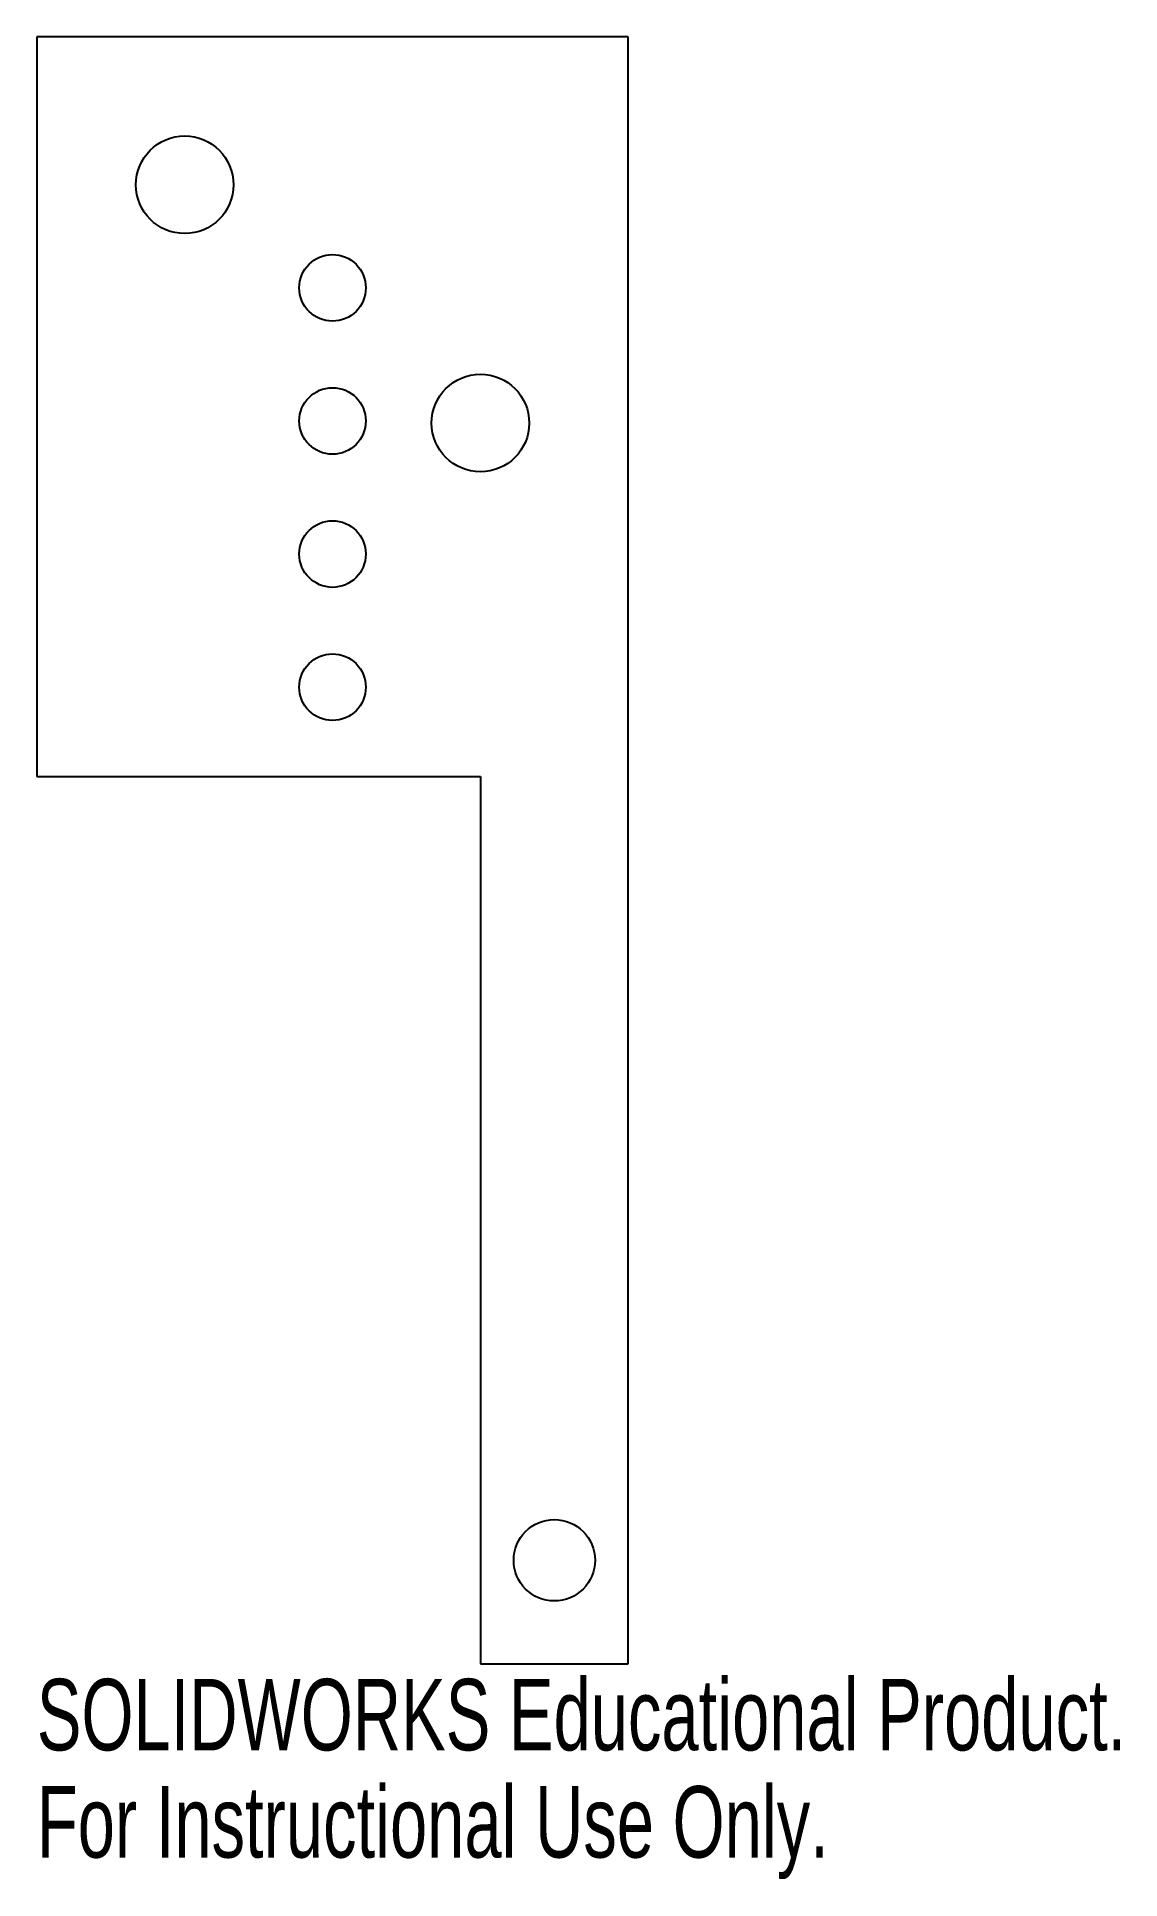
# Model space of a CAD drawing. Header units: millimetres. Extents: x 0 to 73, y -125 to 0.
import ezdxf

# ---------------------------------------------------------------- set-up
doc = ezdxf.new("R2010")
doc.units = ezdxf.units.MM
doc.styles.add('SLDTEXTSTYLE0', font='TXT', dxfattribs={"width": 0.7})

msp = doc.modelspace()

# ---------------------------------------------------------------- linework, layer by layer
at = {"color": 7, "linetype": 'Continuous', "lineweight": 25}
for p, q in [((0, 0), (0, -50)), ((40, 0), (0, 0)), ((40, -110), (40, 0)), ((0, -50), (30, -50)), ((30, -50), (30, -110)), ((30, -110), (40, -110))]:
    msp.add_line(p, q, dxfattribs=at)
for centre, radius in [((10, -10), 3.3), ((20, -16.97), 2.25), ((30, -26.11), 3.3), ((20, -25.97), 2.25), ((20, -34.97), 2.25), ((20, -43.97), 2.25), ((35, -103), 2.75)]:
    msp.add_circle(centre, radius, dxfattribs=at)

# ---------------------------------------------------------------- texts
at = {"color": 7, "linetype": 'Continuous', "char_height": 4.8336, "attachment_point": 1, "style": 'SLDTEXTSTYLE0'}
for s, insert in [('SOLIDWORKS Educational Product.', (0, -111.02)), ('For Instructional Use Only.', (0, -118.27))]:
    msp.add_mtext(s, dxfattribs=dict(at, insert=insert))

doc.saveas('drawing.dxf')
